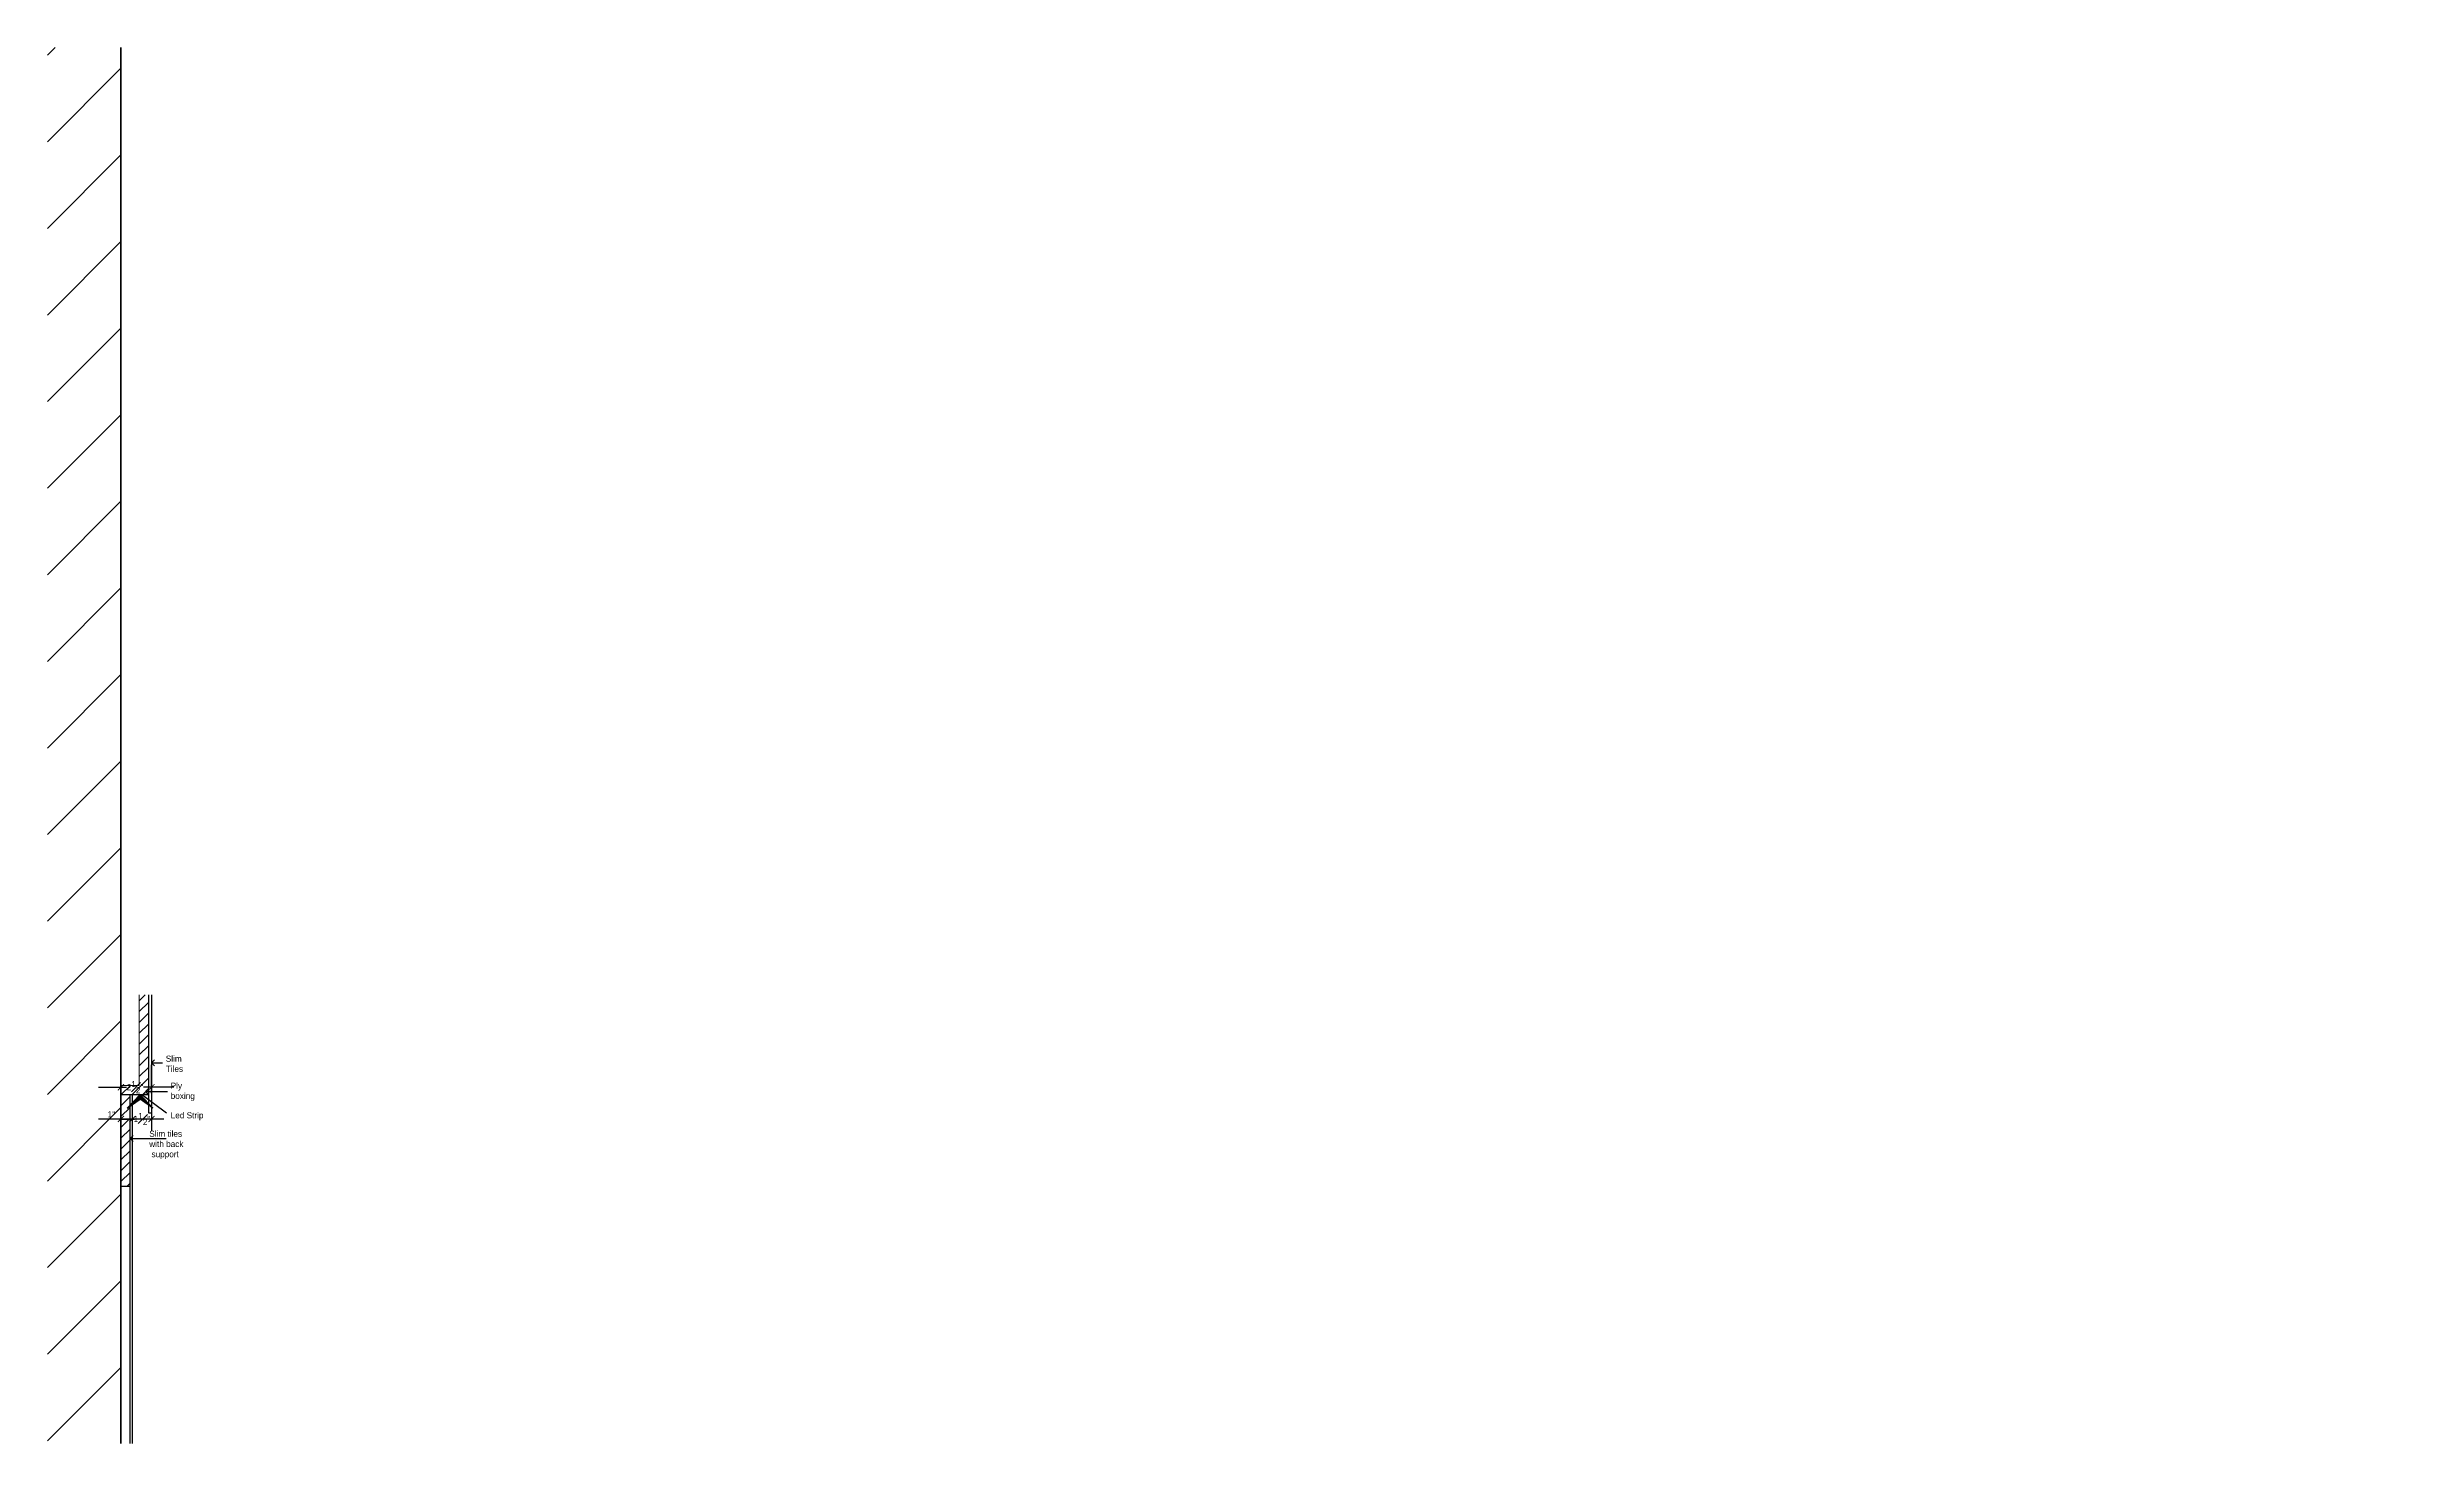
# Model space of a CAD drawing. Header units: inches. Extents: x -137722 to 81594, y -22256 to -1207.
# Drawn here: x -60622.5 to -60429.1, y -2114.7 to -2000.7 of the extents above; entities that cross this region are included whole.
import ezdxf

# ---------------------------------------------------------------- set-up
doc = ezdxf.new("R2010")
doc.units = ezdxf.units.IN
doc.header["$LTSCALE"] = 0.05
doc.header["$MEASUREMENT"] = 0
doc.header["$PDMODE"] = 3
doc.header["$PDSIZE"] = -4
doc.linetypes.add('DASHED2', pattern=[0.375, 0.25, -0.125])
doc.layers.get('Defpoints').update_dxf_attribs({"linetype": 'DASHED2'})
for name, color, linetype in [('Civil Dimension - Text', 7, 'Continuous'), ('Flooring Hatch', 251, 'Continuous'), ('Furniture Dimension', 7, 'Continuous'), ('text', 176, 'Continuous')]:
    doc.layers.add(name, color=color, linetype=linetype)
doc.layers.add('FURNITURE', color=36, linetype='Continuous', lineweight=18)
doc.layers.add('WALL', color=7, linetype='Continuous', lineweight=35)
doc.styles.add('4MMOF3-8', font='ARIALN.TTF', dxfattribs={"height": 5.12})
doc.styles.add('9-128OF1-4', font='stylu.ttf')
doc.dimstyles.new('DIM 1-4', dxfattribs={"dimtxt": 3.0792, "dimasz": 1.82, "dimexe": 1.82, "dimexo": 0, "dimgap": 0.09, "dimtad": 0, "dimzin": 0, "dimdsep": 46, "dimlunit": 4, "dimtxsty": '9-128OF1-4', "dimblk": 'ARCHTICK', "dimcen": 1.8125, "dimdle": 1.82, "dimclrd": 8, "dimclre": 8, "dimadec": 0, "dimazin": 0, "dimtfac": 1, "dimtofl": 0, "dimtmove": 0, "dimatfit": 3, "dimldrblk": 'OPEN90', "dimfxl": 1, "dimtolj": 1, "dimtzin": 0, "dimlwd": -1, "dimarcsym": 0})
pattern_1 = [(45, (-12155.80055, 17016.3353), (-0.441941738, 0.441941738), [])]

# ---------------------------------------------------------------- blocks, each defined once
blk = doc.blocks.new('adwawd')
at = {"layer": 'Flooring Hatch', "ltscale": 50, "true_color": 0xcd6928, "transparency": 33554687}
h = blk.add_hatch(color=32, dxfattribs=at)
h.dxf.hatch_style = 1
h.paths.add_polyline_path([(-77941.34, -7094.04), (-77946.01, -7099.05), (-77941.34, -7095.73), (-77936.68, -7099.05)])
at = {"layer": 'Civil Dimension - Text', "color": 2, "ltscale": 50}
for p, q in [((-77941.34, -7094.04), (-77946.01, -7099.05)), ((-77946.01, -7099.05), (-77941.34, -7095.73)), ((-77941.34, -7094.04), (-77936.68, -7099.05)), ((-77936.68, -7099.05), (-77941.34, -7095.73))]:
    blk.add_line(p, q, dxfattribs=at)
blk = doc.blocks.new('_ArchTick')
at = {"color": 0, "const_width": 0.15}
blk.add_lwpolyline([(-0.5, -0.5), (0.5, 0.5)], dxfattribs=at)
blk = doc.blocks.new('_Open90')
at = {"color": 0, "linetype": 'ByBlock', "lineweight": -2}
for p, q in [((0, 0), (-1, 0)), ((-0.5, 0.5), (0, 0)), ((0, 0), (-0.5, -0.5))]:
    blk.add_line(p, q, dxfattribs=at)
blk = doc.blocks.new('*D591')
at = {"layer": 'Defpoints', "color": 0, "ltscale": 50, "transparency": 16777216}
for p in [(-60616.52, -2085.56), (-60616.52, -2086.06), (-60614.02, -2086.06)]:
    blk.add_point(p, dxfattribs=at)
at = {"layer": 'Furniture Dimension', "color": 8, "lineweight": -2, "ltscale": 50, "transparency": 16777216}
for p, q in [((-60616.52, -2086.06), (-60616.52, -2083.74)), ((-60614.02, -2086.06), (-60614.02, -2083.74))]:
    blk.add_line(p, q, dxfattribs=at)
at = {"layer": 'Furniture Dimension', "color": 8, "ltscale": 50, "transparency": 16777216}
for p, q in [((-60618.34, -2085.56), (-60616.05, -2085.56)), ((-60612.2, -2085.56), (-60614.67, -2085.56))]:
    blk.add_line(p, q, dxfattribs=at)
at = {"layer": 'Furniture Dimension', "color": 8, "ltscale": 50, "transparency": 16777216, "xscale": 0.5, "yscale": 0.5, "zscale": 0.5, "rotation": 180}
blk.add_blockref('_ArchTick', (-60616.52, -2085.56), dxfattribs=at)
at = {"layer": 'Furniture Dimension', "color": 8, "ltscale": 50, "transparency": 16777216, "xscale": 0.5, "yscale": 0.5, "zscale": 0.5}
blk.add_blockref('_ArchTick', (-60614.02, -2085.56), dxfattribs=at)
at = {"layer": 'Furniture Dimension', "color": 0, "ltscale": 50, "transparency": 16777216, "insert": (-60615.36, -2085.56), "char_height": 0.5, "attachment_point": 5, "style": '9-128OF1-4'}
blk.add_mtext('\\A1;2{\\H1x;\\S1#2;}"', dxfattribs=at)
blk = doc.blocks.new('*D592')
at = {"layer": 'Defpoints', "color": 0, "ltscale": 50, "transparency": 16777216}
for p in [(-60616.52, -2088.16), (-60616.52, -2088.66), (-60615.58, -2088.66)]:
    blk.add_point(p, dxfattribs=at)
at = {"layer": 'Furniture Dimension', "color": 8, "lineweight": -2, "ltscale": 50, "transparency": 16777216}
for p, q in [((-60616.52, -2088.66), (-60616.52, -2086.34)), ((-60615.58, -2088.66), (-60615.58, -2086.34))]:
    blk.add_line(p, q, dxfattribs=at)
at = {"layer": 'Furniture Dimension', "color": 8, "ltscale": 50, "transparency": 16777216}
blk.add_line((-60613.76, -2088.16), (-60618.34, -2088.16), dxfattribs=at)
at = {"layer": 'Furniture Dimension', "color": 8, "ltscale": 50, "transparency": 16777216, "xscale": 0.5, "yscale": 0.5, "zscale": 0.5, "rotation": 180}
blk.add_blockref('_ArchTick', (-60616.52, -2088.16), dxfattribs=at)
at = {"layer": 'Furniture Dimension', "color": 8, "ltscale": 50, "transparency": 16777216, "xscale": 0.5, "yscale": 0.5, "zscale": 0.5}
blk.add_blockref('_ArchTick', (-60615.58, -2088.16), dxfattribs=at)
at = {"layer": 'Furniture Dimension', "color": 0, "ltscale": 50, "transparency": 16777216, "insert": (-60617.3, -2087.78), "char_height": 0.5, "attachment_point": 5, "style": '9-128OF1-4'}
blk.add_mtext('\\A1;1"', dxfattribs=at)
blk = doc.blocks.new('*D593')
at = {"layer": 'Defpoints', "color": 0, "ltscale": 50, "transparency": 16777216}
for p in [(-60614.02, -2084.19), (-60615.58, -2088.66), (-60614.02, -2088.16)]:
    blk.add_point(p, dxfattribs=at)
at = {"layer": 'Furniture Dimension', "color": 8, "lineweight": -2, "ltscale": 50, "transparency": 16777216}
for p, q in [((-60614.02, -2084.19), (-60614.02, -2089.16)), ((-60615.58, -2088.66), (-60615.58, -2087.16))]:
    blk.add_line(p, q, dxfattribs=at)
at = {"layer": 'Furniture Dimension', "color": 8, "ltscale": 50, "transparency": 16777216}
for p, q in [((-60616.58, -2088.16), (-60615.42, -2088.16)), ((-60613.02, -2088.16), (-60614.18, -2088.16))]:
    blk.add_line(p, q, dxfattribs=at)
at = {"layer": 'Furniture Dimension', "color": 8, "ltscale": 50, "transparency": 16777216, "xscale": 0.5, "yscale": 0.5, "zscale": 0.5, "rotation": 180}
blk.add_blockref('_ArchTick', (-60615.58, -2088.16), dxfattribs=at)
at = {"layer": 'Furniture Dimension', "color": 8, "ltscale": 50, "transparency": 16777216, "xscale": 0.5, "yscale": 0.5, "zscale": 0.5}
blk.add_blockref('_ArchTick', (-60614.02, -2088.16), dxfattribs=at)
at = {"layer": 'Furniture Dimension', "color": 0, "ltscale": 50, "transparency": 16777216, "insert": (-60614.8, -2088.16), "char_height": 0.5, "attachment_point": 5, "style": '9-128OF1-4'}
blk.add_mtext('\\A1;1{\\H1x;\\S1#2;}"', dxfattribs=at)

msp = doc.modelspace()

# ---------------------------------------------------------------- hatches: boundary and pattern name
at = {"layer": 'Furniture Dimension', "ltscale": 50, "true_color": 0x939598}
h = msp.add_hatch(dxfattribs=at)
h.set_pattern_fill('ANSI31', color=252, scale=40)
h.set_pattern_definition([(45, (-68083.1414, -2511.064), (-3.535534, 3.535534), [])])
h.paths.add_polyline_path([(-60616.5201, -2000.6647), (-60622.5201, -2000.6647), (-60622.5201, -2114.6647), (-60616.5201, -2114.6647)])
at = {"layer": 'Furniture Dimension', "ltscale": 50}
h = msp.add_hatch(dxfattribs=at)
h.set_pattern_fill('ANSI31', color=34, scale=5)
h.set_pattern_definition(pattern_1)
h.paths.add_polyline_path([(-60614.2701, -2078.0293), (-60615.0201, -2078.0293), (-60615.0201, -2085.4147), (-60616.5201, -2085.4147), (-60616.5201, -2086.1647), (-60614.2701, -2086.1647)])
h = msp.add_hatch(dxfattribs=at)
h.set_pattern_fill('ANSI31', color=34, scale=5)
h.set_pattern_definition(pattern_1)
h.paths.add_polyline_path([(-60616.5201, -2093.6647), (-60615.7701, -2093.6647), (-60615.7701, -2087.1239), (-60615.9994, -2087.287), (-60615.7701, -2087.0404), (-60615.7701, -2086.1647), (-60616.5201, -2086.1647)])

# ---------------------------------------------------------------- linework, layer by layer
at = {"layer": 'Civil Dimension - Text', "ltscale": 50}
msp.add_line((-60615.7701, -2093.6647), (-60616.5201, -2093.6647), dxfattribs=at)
at = {"layer": 'FURNITURE', "ltscale": 50}
for p in [(-60615.0201, -2078.0293), (-60616.5201, -2085.4147)]:
    msp.add_line(p, (-60615.0201, -2085.4147), dxfattribs=at)
at = {"layer": 'Furniture Dimension', "color": 18, "ltscale": 50, "true_color": 0x000000}
for p, q in [((-60614.2701, -2078.0293), (-60614.2701, -2087.6647)), ((-60614.0201, -2078.0293), (-60614.0201, -2087.6647)), ((-60616.5201, -2086.1647), (-60614.2701, -2086.1647)), ((-60615.7701, -2114.6647), (-60615.7701, -2086.1647)), ((-60615.5801, -2114.6647), (-60615.5801, -2086.1647)), ((-60614.2701, -2087.6647), (-60614.0201, -2087.6647))]:
    msp.add_line(p, q, dxfattribs=at)
at = {"layer": 'WALL', "color": 18, "ltscale": 50, "true_color": 0x000000}
msp.add_line((-60616.5201, -2000.6647), (-60616.5201, -2114.6647), dxfattribs=at)

# ---------------------------------------------------------------- block references
at = {"layer": 'Civil Dimension - Text', "xscale": 0.2237477138780626, "yscale": 0.2237477138780626, "zscale": 0.2237477138780626}
msp.add_blockref('adwawd', (-43175.7583, -498.8901), dxfattribs=at)

# ---------------------------------------------------------------- texts
at = {"layer": 'text', "ltscale": 50, "insert": (-60614.2024, -2090.2738), "char_height": 0.5, "attachment_point": 4, "style": '4MMOF3-8', "bg_fill": 2}
msp.add_mtext_dynamic_manual_height_columns('{\\fStylus BT|b0|i0|c0|p34;\\C177;\\c8991017;Slim tiles\\Pwith back\\P support}', width=183.08611, gutter_width=15.396, heights=[143.4569], dxfattribs=at)

# ---------------------------------------------------------------- leaders
at = {"layer": 'Furniture Dimension', "color": 18, "ltscale": 50, "true_color": 0x000000}
for points in [[(-60614.0201, -2083.57), (-60611.568, -2083.57)], [(-60614.5201, -2085.9186), (-60612.5022, -2085.9186)]]:
    msp.add_leader(points, dimstyle='DIM 1-4', override={"dimasz": 0.5}, dxfattribs=at)

# ---------------------------------------------------------------- next in the draw order: texts
at = {"layer": 'text', "ltscale": 50, "insert": (-60612.8539, -2083.6539), "char_height": 0.5, "attachment_point": 4, "style": '4MMOF3-8', "bg_fill": 2}
msp.add_mtext_dynamic_manual_height_columns('{\\fStylus BT|b0|i0|c0|p34;\\C177;\\c8991017;Slim\\PTiles}', width=183.08611, gutter_width=15.396, heights=[143.4569], dxfattribs=at)

# ---------------------------------------------------------------- next in the draw order: dimensions: what is measured, and where the dimension line sits
at = {"layer": 'Furniture Dimension', "ltscale": 50}
dim = msp.add_linear_dim(base=(-60616.5201, -2088.1647), p1=(-60615.5801, -2088.6647), p2=(-60616.5201, -2088.6647), dimstyle='DIM 1-4', override={"dimtxt": 0.5, "dimasz": 0.5, "dimdec": 3, "dimtdec": 3, "dimtmove": 1, "dimfxl": 0, "dimfrac": 1, "dimarcsym": 1}, dxfattribs=at)
dim.commit()
dim.dimension.update_dxf_attribs({"geometry": '*D592', "text_midpoint": (-60617.3005, -2087.7847), "dimtype": 160})

# ---------------------------------------------------------------- next in the draw order: leaders
at = {"layer": 'Furniture Dimension', "color": 18, "ltscale": 50, "true_color": 0x000000}
msp.add_leader([(-60615.7701, -2089.7543), (-60612.8259, -2089.7543)], dimstyle='DIM 1-4', override={"dimasz": 0.5}, dxfattribs=at)

# ---------------------------------------------------------------- next in the draw order: texts
at = {"layer": 'text', "ltscale": 50, "insert": (-60612.4537, -2085.9326), "char_height": 0.5, "attachment_point": 4, "style": '4MMOF3-8', "bg_fill": 2}
msp.add_mtext_dynamic_manual_height_columns('{\\fStylus BT|b0|i0|c0|p34;\\C177;\\c8991017;Ply\\Pboxing}', width=183.08611, gutter_width=15.396, heights=[143.4569], dxfattribs=at)

# ---------------------------------------------------------------- next in the draw order: dimensions: what is measured, and where the dimension line sits
at = {"layer": 'Furniture Dimension', "ltscale": 50}
dim = msp.add_linear_dim(base=(-60616.5201, -2085.5588), p1=(-60614.0201, -2086.0588), p2=(-60616.5201, -2086.0588), dimstyle='DIM 1-4', override={"dimtxt": 0.5, "dimasz": 0.5, "dimdec": 3, "dimtdec": 3, "dimtmove": 1, "dimfxl": 0, "dimfrac": 1, "dimarcsym": 1}, dxfattribs=at)
dim.commit()
dim.dimension.update_dxf_attribs({"geometry": '*D591', "text_midpoint": (-60615.3601, -2085.5588), "dimtype": 160})

# ---------------------------------------------------------------- next in the draw order: leaders
at = {"layer": 'Furniture Dimension', "color": 18, "ltscale": 50, "true_color": 0x000000}
msp.add_leader([(-60614.8005, -2086.1647), (-60612.8005, -2087.6647)], dimstyle='DIM 1-4', override={"dimasz": 0.5}, dxfattribs=at)

# ---------------------------------------------------------------- next in the draw order: texts
at = {"layer": 'text', "ltscale": 50, "insert": (-60612.4537, -2087.9326), "char_height": 0.5, "attachment_point": 4, "style": '4MMOF3-8', "bg_fill": 2}
msp.add_mtext_dynamic_manual_height_columns('{\\fStylus BT|b0|i0|c0|p34;\\C177;\\c8991017;Led Strip}', width=183.08611, gutter_width=15.396, heights=[143.4569], dxfattribs=at)

# ---------------------------------------------------------------- next in the draw order: dimensions: what is measured, and where the dimension line sits
at = {"layer": 'Furniture Dimension', "ltscale": 50}
dim = msp.add_linear_dim(base=(-60614.0201, -2088.1647), p1=(-60615.5801, -2088.6647), p2=(-60614.0201, -2084.1852), dimstyle='DIM 1-4', override={"dimtxt": 0.5, "dimasz": 0.5, "dimexe": 1, "dimdec": 3, "dimdle": 1, "dimtdec": 3, "dimtmove": 1, "dimfxl": 0, "dimfrac": 1, "dimarcsym": 1}, dxfattribs=at)
dim.commit()
dim.dimension.update_dxf_attribs({"geometry": '*D593', "text_midpoint": (-60614.8001, -2088.1647)})

doc.saveas('drawing.dxf')
